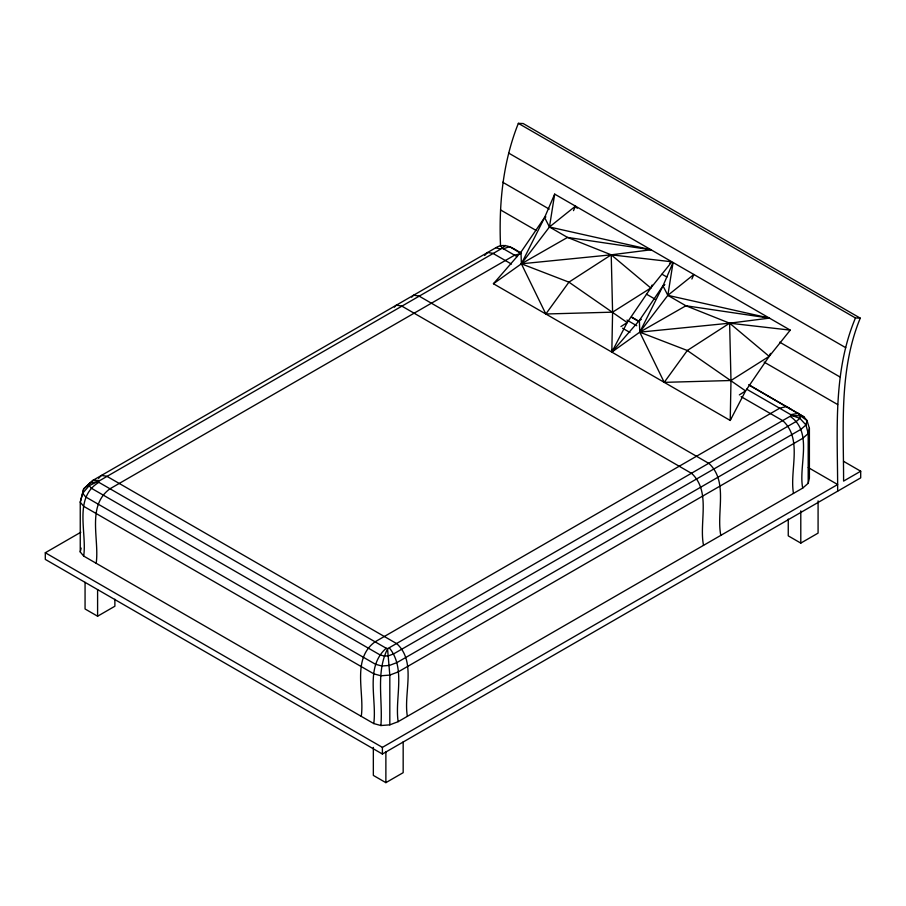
<?xml version="1.0" encoding="UTF-8"?>
<svg xmlns="http://www.w3.org/2000/svg" width="906" height="906" viewBox="0 0 906 906"><rect width="100%" height="100%" fill="white"/><g stroke="black" fill="none" stroke-linecap="round" stroke-linejoin="round"><path stroke-width="1.36" d="M641.346 319.388L639.387 320.418L611.822 352.094L612.592 312.162L611.222 254.824L567.518 237.417L549.455 226.987L544.597 217.519L554.676 194.122L671.867 261.789L650.791 288.017L627.19 322.559L611.822 352.094L639.761 332.162L685.91 305.775L769.454 318.119L729.613 323.182L639.761 332.162L639.387 320.418L662.988 285.877L673.067 262.48L790.259 330.135L769.183 356.375L745.581 390.916L730.225 420.452L493.43 283.737L520.995 252.061L544.597 217.519L545.899 216.908M500.554 246.409C498.742 204.677 502.728 162.412 518.357 123.352L523.17 123.533L860.258 318.153C838.933 369.829 843.622 426.556 843.588 481.097L860.7 471.222L860.7 477.87L382.389 754.019L45.3 559.398L45.3 552.751L80.793 532.252M837.654 491.177C837.744 433.193 832.354 372.842 855.457 317.972L860.258 318.153M554.676 194.122L549.455 226.987L521.369 263.805L493.43 283.737M673.067 262.48L667.847 295.345L639.761 332.162L664.234 382.355L730.983 380.509L769.183 356.375L770.508 353.385M380.894 725.536C382.944 700.168 375.594 672.343 387.677 648.651L791.482 415.514L800.474 415.854L807.008 420.531L809.398 428.391L809.398 478.142L808.197 483.294L802.705 488.096L398.13 721.674L389.818 724.845L380.894 725.536L373.77 723.566L83.68 556.069L80.249 551.958L80.249 502.207L83.68 488.844L93.125 480.237L495.888 247.712C504.755 242.038 514.03 248.652 521.482 253.454M80.249 551.958L81.155 548.096M809.398 428.391L808.197 433.544L808.197 483.294M611.822 352.094L612.513 349.399M730.904 417.757L730.225 420.452L730.983 380.509L729.613 323.182L685.91 305.775L667.847 295.345L662.988 285.877L664.868 284.597M748.696 384.642L803.939 416.851L807.008 420.531L805.978 424.971L808.197 433.544L802.705 438.345L398.13 671.924L389.818 675.095L380.894 675.785L373.77 673.815L83.68 506.318L80.249 502.207L82.65 493.283L89.173 485.673L89.751 483.181L98.165 481.505L501.969 248.369L505.288 245.424M573.498 210.645L575.48 206.138L577.258 208.301M691.89 279.003L693.871 274.484L667.847 295.345L769.454 318.119M520.995 252.061L521.369 263.805L545.842 313.997L612.592 312.162L650.791 288.017L652.116 285.028M544.597 217.519L521.369 263.805L568.923 282.151L627.19 322.559L620.95 326.568M545.842 313.997L568.923 282.151L611.222 254.824L651.063 249.773L549.455 226.987L575.48 206.138M664.234 382.355L687.314 350.497L729.613 323.182L790.259 330.135M387.677 648.651L386.205 648.243C364.744 667.088 377.021 699.149 373.77 723.566M98.561 478.368L101.449 475.424L106.727 476.228L396.828 643.713C416.749 661.969 403.351 693.181 407.372 716.34M394.404 307.145L396.33 305.186L401.607 305.979L691.708 473.464C711.233 491.516 698.922 522.411 703.52 545.355M411.698 297.157L413.623 295.197L418.9 295.99L708.99 463.476C728.526 481.539 716.216 512.434 720.814 535.378M484.665 255.458L487.553 252.514L492.83 253.306L511.448 264.054M386.205 648.243L98.879 482.354C73.193 497.553 87.18 532.388 83.68 556.069M669.545 263.374L671.867 261.789L611.222 254.824L521.369 263.805L567.518 237.417L651.063 249.773M739.341 394.914L745.581 390.916L687.314 350.497L639.761 332.162L662.988 285.877L664.291 285.254M85.062 582.354L85.062 608.979L97.599 616.216L114.881 606.227L114.881 599.228M45.3 552.751L382.389 747.371L837.654 484.529L808.231 467.541M373.34 747.393L373.34 775.411L385.877 782.648L403.17 772.671L403.17 741.844M788.254 519.047L788.254 535.865L800.791 543.102L818.084 533.113L818.084 500.893M97.486 481.709L89.173 485.673L91.279 488.198L379.988 654.879L384.359 656.091L388.663 655.763L393.77 653.815L796.521 421.279L799.896 418.334L800.474 415.854L798.379 413.329L790.779 414.665L746.669 389.195M501.969 248.369L503.453 248.776L509.67 246.636L520.939 253.454M520.327 253.748L514.574 255.198L110 488.776C86.364 505.842 99.603 539.263 96.183 563.294M855.457 317.972L518.357 123.352M99.309 480.508L93.125 480.237L83.68 488.844L82.65 493.283L85.708 496.964L375.435 664.234L381.822 666.012L389.501 665.412L396.964 662.569L801.051 429.274L805.978 424.971L799.896 418.334L792.161 415.616M495.888 247.712L500.248 249.025M508.662 153.08L845.751 347.7M502.66 182.219L549.24 209.116M662.014 274.224L666.918 277.055M779.692 342.162L839.76 376.839M500.554 209.932L536.103 230.452M646.42 294.144L655.004 299.093M764.098 362.083L837.654 404.54M631.425 316.93L638.753 321.166M631.595 317.338L637.699 320.871M750.089 385.752L791.618 409.727L786.567 406.5L779.658 408.244L375.084 641.822C351.449 658.889 364.688 692.309 361.268 716.34M792.739 410.373L803.939 416.851M503.453 248.776L517.009 256.613M626.952 320.078L636.725 325.73M622.603 328.232L629.942 332.468M741.108 396.647L782.931 420.792C802.852 439.048 789.454 470.259 793.475 493.43M843.543 461.313L860.7 471.222M790.349 416.511C813.362 432.173 798.288 465.582 802.705 488.096M729.613 323.182L769.183 356.375M611.222 254.824L650.791 288.017M790.779 414.665L791.482 415.514M98.165 481.505L98.879 482.354M389.41 647.994C406.024 668.549 394.699 697.835 398.13 721.674M500.995 245.764L502.06 248.131M387.587 649.194L389.818 675.095L389.818 724.845M800.791 510.882L800.791 543.102M385.877 751.833L385.877 782.648M382.389 747.371L382.389 754.019M97.599 589.591L97.599 616.216"/></g></svg>
